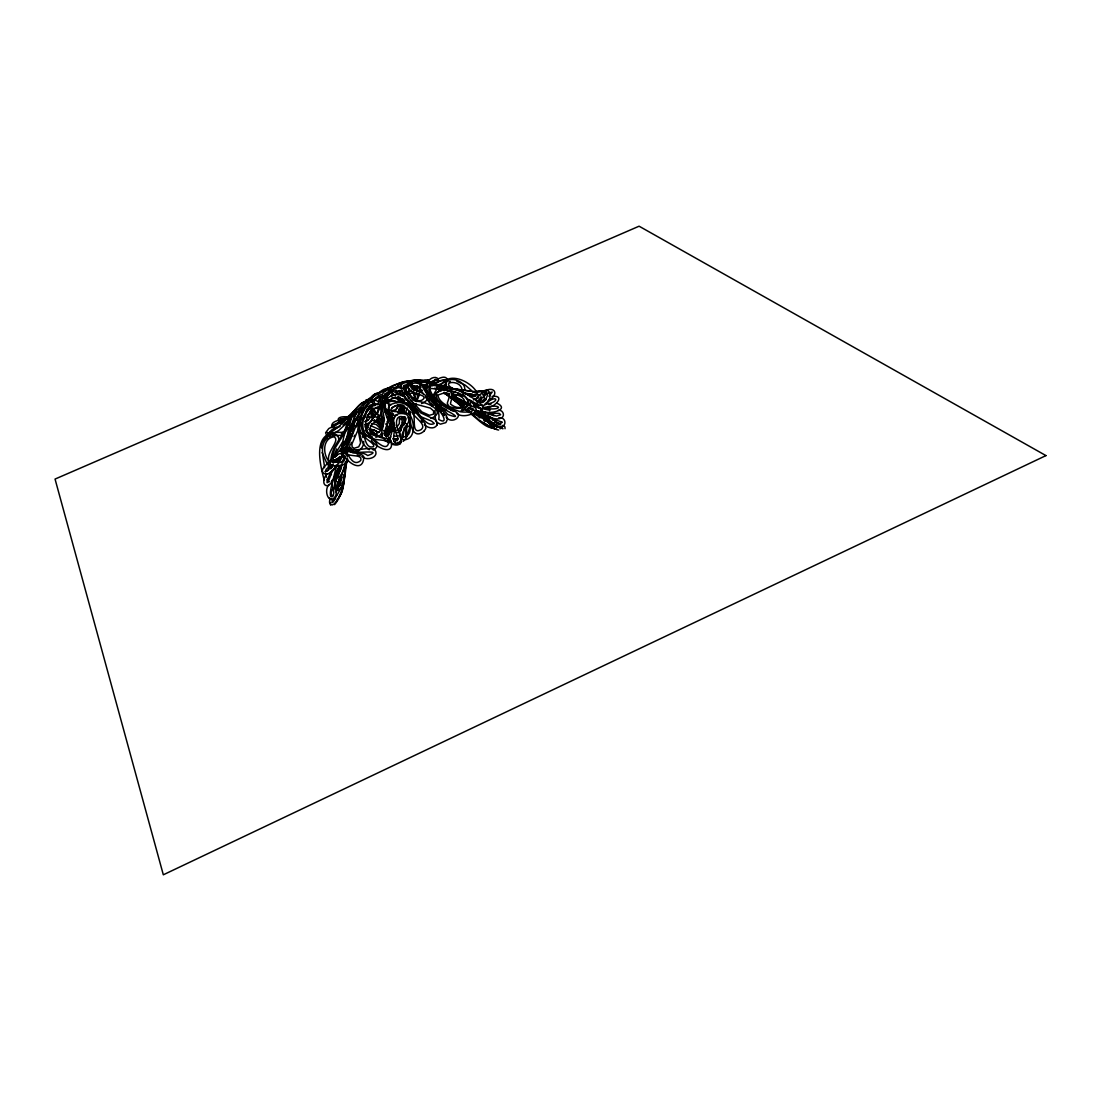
<?xml version="1.0" encoding="UTF-8"?>
<svg xmlns="http://www.w3.org/2000/svg" width="1101" height="1101" viewBox="0 0 1101 1101"><rect width="100%" height="100%" fill="white"/><g stroke="black" fill="none" stroke-linecap="round" stroke-linejoin="round"><path stroke-width="1.5" d="M398.686 412.806L398.686 409.338M401.548 412.903L402.058 406.008M401.328 424.656L401.218 430.642M332.282 457.713L334.525 449.002L345.342 431.578L352.279 415.366L353.008 416.453M401.232 410.604L401.466 406.682M335.199 457.383L336.218 452.236L342.879 441.542M332.034 480.229C331.552 485.995 337.099 495.987 330.644 496.358C329.006 490.083 334.663 474.985 339.204 466.507M369.262 449.772C353.146 439.23 359.821 410.04 369.303 401.081M331.814 458.663L332.158 455.057M341.214 479.417L341.255 477.449M397.64 442.932L398.823 444.639M401.493 398.686L401.37 402.168M405.319 426.197L405.829 437.634M404.163 427.752L402.938 437.565L402.374 433.753M363.715 441.473C364.101 446.373 360.192 451.382 355.128 451.451M399.938 410.439L400.007 408.664M501.492 426.555L500.143 428.853M432.019 385.735L431.138 384.194L461.512 391.089L477.063 400.723L482.266 405.264L483.256 408.677L481.701 410.879L479.004 411.43L475.893 410.315M414.293 385.79C414.967 393.085 438.019 395.865 421.545 403.613M321.63 448.038C318.822 438.583 338.186 426.83 338.888 440.083M344.503 475.618C343.966 485.858 341.282 496.647 334.566 504.63M428.372 382.584C428.317 378.221 436.629 375.207 438.308 379.487M431.234 382.721L431.991 381.359L435.019 380.409M341.338 479.513L341.503 476.802M399.814 401.645L399.993 398.548M343.787 480.545L342.026 491.294L339.397 495.835M396.319 443.056L395.823 442.974M406.599 423.899L406.641 436.326L405.732 435.253M393.484 431.358L393.153 425.468L387.607 409.82M346.732 460.92L342.466 485.94L332.474 502.62L331.979 501.973L336.823 494.858M419.481 393.718L418.765 396.553L416.935 398.328M436.932 388.474C439.629 390.841 430.463 387.043 430.106 389.217L430.023 389.713C433.299 399.195 443.139 407.824 454.149 411.031C465.31 415.49 451.534 425.151 446.111 417.004M401.851 389.905L405.361 398.301L414.967 409.255M440.717 385.845C448.093 371.023 469.439 380.685 476.416 391.529M492.519 419.963L493.578 419.908M416.839 401.287L415.559 398.232L411.829 398.025M346.939 460.383C344.654 475.095 344.709 492.739 333.92 504.203C329.708 507.093 327.878 500.473 331.263 498.175M360.674 423.059C357.357 417.94 374.877 390.277 374.822 405.829M380.987 418.614L382.859 420.802C384.978 438.226 361.637 437.138 372.689 423.61C386.85 414.265 384.29 392.176 367.404 411.334C361.211 419.013 360.302 433.381 370.542 438.088C376.102 440.62 385.653 439.313 388.625 442.285C387.043 455.401 369.165 434.276 365.229 430.353M382.914 420.816L380.051 405.292M360.729 422.564C354.095 435.707 374.904 441.487 373.679 446.428M494.198 427.56L493.688 425.991M333.727 457.383L336.534 448.947M339.053 473.609L339.48 469.852M398.59 401.466L398.328 396.305M446.978 393.47L449.786 396.952M424.367 424.559C427.408 428.165 434.909 429.762 437.138 424.683M437.303 423.376L435.033 419.564L420.816 412.958L404.521 396.401L394.998 392.589C392.424 392.011 402.415 389.905 401.714 390.497L402.608 395.851M437.083 425.041L437.345 422.99M341.764 473.994C342.383 478.095 337.814 487.991 337.594 487.454M362.05 417.995L361.802 419.729M480.38 400.943L480.215 396.924M346.223 446.827L344.737 448.451M410.164 426.225L406.393 437.496M447.694 380.258C445.547 372.895 434.978 380.808 432.376 382.405L416.756 379.983L417.995 381.662M346.829 442.464L347.076 439.327L347.448 440.359M340.443 485.032L340.787 476.705M424.917 384.689L427.56 385.309L427.725 386.41L422.371 385.57L422.523 384.483L433.546 400.97L446.304 415.338L447.474 419.206L445.891 422.619L440.4 424.174L436.946 422.344L435.404 418.669L434.964 410.343M403.324 405.54L402.87 412.283M346.375 460.782C343.87 470.361 346.595 483.353 338.31 490.427L335.186 489.518M401.094 388.24L400.64 385.102L402.677 383.313M496.345 419.894L495.12 422.151M379.969 400.709L380.478 397.846M404.37 419.109L404.81 416.618M347.008 441.955C349.746 435.212 348.563 410.522 358.417 412.159M482.362 392.548L483.133 391.433L478.852 392.052L453.474 388.997L419.646 380.698L410.769 380.767L409.352 381.524L409.118 383.162M391.048 404.81C376.57 399.842 400.957 388.144 405.663 399.044C415.201 404.59 424.725 429.018 434.276 423.445L431.578 421.119L420.568 416.605M389.08 401.012C396.993 390.91 407.673 404.865 414.802 413.494M340.374 485.376L340.76 483.353M441.79 389.41L441.405 387.8L459.131 393.277L464.14 395.947L467.664 399.869M341.241 480.036L341.668 477.806M387.91 400.337L389.355 410.756L394.805 425.536M341.64 477.118L338.076 488.665M361.266 425.757L361.541 424.298M347.132 441.432C344.778 437.235 361.954 404.576 350.627 416.715C347.517 433.202 332.02 442.905 330.906 459.97M347.558 458.759C350.214 468.971 317.487 466.576 330.617 460.452M353.848 420.94L350.668 426.5L346.966 442.354M378.304 402.608L379.859 395.92M356.559 426.885L358.128 422.137M381.166 403.255L381.483 401.824M385.969 398.301L387.428 394.791L391.488 391.543M382.226 404.163L382.597 402.581M413.178 385.515L413.081 388.13L414.361 390.291M345.659 462.448C345.026 470.733 335.846 484.192 337.305 487.619M363.399 420.018L363.853 418.063M409.269 414.733L410.136 411.058M340.237 484.44L340.76 482.238M434.62 384.538L433.945 383.203L439.409 385.997M404.59 405.952L404.342 413.467M340.209 451.314C343.801 444.584 342.301 429.252 350.806 426.995M378.235 407.755L377.505 414.623M345.397 462.117C344.434 466.356 340.801 482.555 334.649 475.893M364.059 417.196L364.472 415.641M330.63 502.441L330.506 504.96M364.858 417.472L366 413.398M502.345 427.862L502.964 428.771L495.312 426.046L483.05 416.522L474.71 413.123M387.332 416.618C390.098 422.798 380.877 434.248 386.19 436.079C391.323 436.959 389.905 425.564 390.938 426.927M347.104 441.694L352.815 423.197M474.903 413.219L473.994 414.1L478.302 415.16L484.977 419.068L493.592 428.578L498.629 430.078M415.683 396.154L414.293 398.741M505.042 428.716L504.932 426.83L502.538 425.399M341.585 449.346L347.324 436.147M410.453 384.744L403.338 386.313C407.673 392.052 417.458 411.471 418.421 393.759M341.654 464.815C336.259 481.096 334.718 477.311 342.328 463.824M365.986 423.472L366.124 425.399L368.491 427.738M341.64 466.48L340.388 470.471M356.875 420.389L357.33 418.82M415.476 405.65L416.027 403.778M371.877 402.223L371.367 399.278L368.849 399.58L365.532 402.526L362.903 406.93L357.88 428.495L360.577 443.015L358.706 446.841L354.15 448.3L352.141 446.978L351.935 444.047L357.88 430.188M331.924 471.503C324.726 494.638 325.139 476.086 335.612 467.072M405.801 412.448L407.246 407.907M408.471 413.453L409.035 411.526M438.143 380.134L437.441 381.441M350.517 445.052L351.48 442.368M408.829 388.818L408.677 389.107C407.576 395.383 418.972 405.567 424.133 398.122L423.968 397.585C424.656 394.598 411.334 394.089 408.196 388.281C408.65 381.565 420.169 381.496 422.729 387.112C428 397.929 441.019 407.631 438.749 419.44C448.864 425.605 442.74 412.035 435.872 408.251M346.127 440.331L348.246 434.042M335.034 482.912L335.86 480.242M387.882 440.703L388.02 441.969L384.813 439.698M404.246 396.291L404.7 394.832M414.499 399.415C415.848 395.878 413.439 390.635 408.815 394.337M400.819 405.443L398.011 412.242M419.756 389.052C419.88 387.456 419.261 388.914 419.921 388.543M386.396 436.189L386.327 434.193M347.173 436.588L348.577 428.606L349.733 429.693M355.086 414.843L355.623 412.944L356.366 413.99M401.438 387.098C400.613 380.134 389.3 387.332 386.437 389.272M329.171 484.399C323.364 489.794 328.387 505.868 335.764 496.179C337.979 485.747 331.497 475.453 340.512 465.778M415.077 381.235C421.559 377.409 431.798 383.134 438.501 385.708M357.908 415.627L357.164 417.499M437.083 388.625L433.23 395.245L435.473 401.617M457.521 401.328L457.796 403.269L462.062 406.971M460.204 402.319L458.539 403.544L443.909 392.699M484.261 394.598L484.33 399.071L482.334 402.113M390.428 423.156L390.415 426.445C386.327 416.426 382.295 405.801 382.295 394.86C383.162 390.827 391.901 386.079 393.346 391.584M423.183 382.515C427.229 378.593 434.606 385.171 439.299 385.873M384.634 398.039L386.3 394.419L390.841 390.373M343.457 446.373L346.719 438.859L348.453 437.675M430.023 386.836C431.771 381.4 417.953 380.34 419.976 386.162M354.027 436.725L354.605 435.239M343.966 451.493L340.25 459.213M427.422 385.281L425.523 388.887L425.894 392.066M379.253 404.714C363.757 405.127 375.51 388.515 383.437 395.823M366.289 412.614C366.743 407.755 375.675 402.773 372.221 404.273C364.183 412.421 356.352 426.927 365.945 436.877M357.853 417.279L359.215 414.265M406.228 389.3L406.764 387.992M409.586 388.777L408.237 391.75M365.601 408.237L366.908 405.622M426.871 382.845L428.771 381.703L438.294 385.942M429.528 383.96L428.606 381.675L429.885 382.584M424.477 387.992L426.569 384.992M400.186 442.478L400.172 444.061L401.342 441.694M401.714 440.868L401.163 442.107M403.076 395.906L403.874 394.103M412.214 385.047L412.503 383.382L411.058 381.235L425.22 382.377L450.337 388.254L471.902 391.364L477.242 393.497L478.522 395.314L478.068 397.929M345.962 442.863L355.733 414.609L360.977 407.755M397.048 407.687L395.493 410.824M346.485 441.46L354.701 421.587L361.266 409.008L362.229 410.329M345.329 457.823L343.388 461.856M387.8 400.819L388.364 399.567M332.86 487.936L331.208 492.876L331.828 496.358M339.617 472.398L334.718 483.394L334.649 488.583M337.842 464.76C333.589 470.402 335.296 481.811 327.947 485.734C321.382 486.27 323.804 476.926 326.928 474.091M348.989 432.225L349.719 430.684M345.205 456.075L341.571 462.778M345.645 443.194C349.664 438.762 348.879 426.775 355.279 426.018M416.15 385.873L415.903 387.676L418.779 391.185M405.774 438.528L403.31 441.322M436.959 393.759C433.67 401.645 448.368 407.893 457.823 410.756C461.498 413.508 479.775 411.691 469.866 408.265L473.733 409.999M416.77 401.204L417.829 396.594L416.453 392.823M335.846 462.159L337.195 459.502M338.434 463.631L343.168 454.947M342.796 461.842L344.902 457.823M405.691 429.032L407.37 426.225L406.902 423.665M399.443 405.347L395.534 409.737L391.543 410.659M491.707 426.431L491.528 427.849L478.839 419.88L472.054 413.618M494.17 427.807C486.188 429.142 477.435 418.6 470.733 413.852M345.769 442.602L343.003 447.515M391.887 418.408L392.988 414.871L391.419 411.251M335.323 461.636L336.383 459.764M366.151 411.182L368.381 407.604M337.883 463.204L342.26 455.731M388.736 420.321C386.011 423.472 386.712 429.018 391.103 430.174M392.906 393.126L391.282 395.576M336.039 492.092L337.401 489.807M335.667 459.888L334.03 462.585L339.672 457.507M335.516 466.824L336.672 464.911M367.28 415.848L372.496 408.925M338.282 461.347L340.594 457.589M493.509 419.798L493.014 418.793M333.218 463.934L327.41 470.939M335.846 465.393C331.387 479.775 313.551 474.159 327.878 463.411M335.53 498.326L333.314 501.602M488.734 413.673L489.697 412.159M373.198 450.034C384.332 444.088 367.968 437.482 365.133 433.89M330.795 468.943L333.108 465.42M342.989 451.038L341.021 454.066M358.843 420.816L360.344 418.848L359.036 418.174L348.962 443.565L349.21 447.708L352.939 451.093M342.205 454.245L343.718 451.988M340.319 451.025L352.939 426.871L353.806 428.564M369.675 405.801L370.28 404.934M417.499 385.653L418.132 387.813L420.417 388.364M429.294 387.937C425.798 393.374 442.519 408.402 447.887 414.526C465.393 420.788 448.148 410.604 440.661 407.948M328.58 433.175L331.704 429.954L340.085 426.472M360.027 412.93L361.678 410.921M369.84 400.035L376.514 393.208L381.937 392.025L385.9 389.768L385.832 391.061M391.791 416.164L393.456 413.948M393.305 418.944L395.851 415.559M384.098 400.021C383.96 413.425 396.002 423.747 390.538 436.313C386.589 447.969 404.562 445.258 400.847 435.212C394.846 428.014 393.704 411.031 405.966 418.27C407.342 421.972 392.424 435.913 403.819 439.863C415.861 439.533 414.802 422.371 409.985 415.077C404.879 409.875 389.878 413.37 390.855 409.503C395.782 401.741 409.544 406.943 410.439 414.692C409.311 422.88 412.779 440.937 424.257 430.973M424.105 431.165L425.812 428.413L425.289 423.83L409.572 405.154L403.351 402.003L388.873 401.149L390.305 401.714M384.841 394.942L385.763 393.773M442.354 387.167L445.244 386.052L452.112 389.121M469.962 396.69L472.439 394.585M332.351 496.799L333.589 495.299M422.316 390.236C409.93 392.961 406.971 382.364 419.426 387.566L423.761 394.543M382.24 433.147L379.377 435.913L375.826 437.303M438.198 392.273C446.043 383.96 422.206 382.501 427.738 392.424M368.766 399.98C370.858 398.328 375.083 390.869 377.918 394.915M396.195 405.402L391.777 407.783M336.108 456.199L337.567 454.603M339.906 456.516L333.204 462.406M431.977 383.506C436.657 382.9 446.098 377.918 445.176 380.244M358.678 410.274L359.848 409.049M437.689 382.68L440.056 380.657L445.575 380.451M363.22 408.705L364.376 407.535M331.951 470.911L328.965 473.471M334.415 425.798L338.172 423.169L343.333 422.44M401.259 439.395L401.989 438.707M456.956 413.701C465.64 420.376 488.252 408.223 468.076 405.498C457.755 413.026 438.336 404.15 438.005 395.053L443.125 393.263L448.96 394.791L449.621 396.085L447.267 403.241L449.635 407.879M488.913 396.346L492.243 391.997L484.523 394.337M467.54 409.379L466.673 409.957M373.886 394.709L372.097 396.36M348.315 421.573L338.86 430.367L331.621 434.771M374.973 399.732L379.57 395.782M410.508 386.864L411.292 386.134M379.652 406.352L376.914 408.306L372.344 408.567M377.065 396.842L373.803 399.415M337.25 499.359C343.608 493.165 344.062 483.05 344.062 474.682M383.024 391.006L387.291 388.075L394.144 387.827L398.892 385.777L398.837 386.864M389.892 393.291L388.336 394.887M427.009 382.13L429.514 381.896L435.005 384.263M337.291 458.566C318.561 469.714 344.173 443.359 347.393 457.094M397.062 426.83L399.374 423.555L399.415 417.761M398.7 429.184L402.154 424.243L402.168 416.976M352.87 413.412L347.021 417.926L340.305 418.917L341.021 419.866M416.495 388.46L418.71 386.933M352.21 414.43L347.875 417.719L350.503 416.962M391.02 436.959L387.8 438.9M329.667 481.646L328.112 481.591L326.997 479.252M342.507 432.542C346.567 431.606 346.98 416.522 349.746 419.798M422.412 381.786C424.229 379.666 428.729 378.661 429.762 382.075L429.101 381.882M375.785 394.97C378.923 393.47 385.171 385.777 388.598 390.167M368.161 420.045C364.032 422.701 375.221 415.958 366.316 417.623M464.98 408.306L468.186 404.494L467.498 399.457L468.063 400.792M449.483 394.86L448.465 395.355L444.267 392.754M332.75 458.388L341.145 448.616L344.159 449.428M331.126 464.787L326.02 469.439L325.676 472.095L325.001 471.517L328.58 470.099M347.847 421.545L342.948 424.958M477.765 398.342L473.402 399.856M345.342 419.44L361.734 403.104L366.096 401.218M488.073 400.736C499.386 394.984 495.326 385.309 484.096 391.185M348.356 420.788L344.93 423.073M446.772 381.386L437.744 385.089M327.947 437.813C318.698 444.143 323.832 458.057 324.547 467.705M387.139 392.617L384.634 394.089M446.153 383.272L443.758 385.46L443.62 386.946M387.924 391.805L389.988 390.483M486.188 398.466L481.798 400.805M345.673 419.192L332.915 425.082L333.686 425.44M402.044 383.685L408.388 381.717L412.049 382.474M484.399 400.681L485.94 399.773M485.692 403.338C498.753 393.043 499.785 403.393 484.688 404.177M349.705 417.251L349.444 417.568M389.451 387.772C395.906 384.772 403.847 379.9 411.003 381.441M371.009 401.122L372.386 400.324M398.328 435.927L393.979 436.271M403.255 388.047L407.177 386.781M329.584 464.223L330.451 463.879M484.385 394.158L482.403 394.874M427.794 382.474L428.014 382.46M360.536 407.976L363.77 408.017M364.734 424.821C367.927 423.39 373.927 421.408 372.372 416.839M409.2 384.689L403.957 386.85M367.156 420.596L364.665 421.683M342.893 451.121L341.282 450.804L342.053 451.561C345.136 461.512 363.206 474.848 363.839 456.709C359.821 451.327 352.554 453.956 348.177 450.97C346.939 450.956 343.498 445.396 344.709 448.644M343.746 435.143L332.667 435.762M342.934 432.349L336.741 432.349M329.405 437.014L331.002 436.326M408.554 391.061L411.526 390.277M341.489 419.88L344.296 419.385M399.429 383.12L397.709 384.139L398.149 386.19M373.28 446.772C366.069 448.602 365.477 439.45 363.165 433.588M394.323 388.254L397.406 387.277M461.525 409.82L463.37 409.173M428.84 382.432L415.93 379.928L400.035 382.928M375.042 393.924L376.005 393.58M387.139 421.518L389.011 420.871M448.823 381.923L450.323 381.428M334.897 427.601L336.603 427.05M410.577 381.386L412.049 380.905M367.569 399.787C366.069 400.695 375.069 394.144 375.138 395.823M396.897 430.147L394.764 430.601M409.641 426.596L408.072 426.431L407.164 424.559M409.187 384.001L403.503 385.556M492.037 396.346C508.222 394.764 491.473 411.237 483.325 407.26M482.678 391.185C495.299 385.845 489.862 408.87 480.435 405.044M394.681 390.759L396.47 390.305M478.55 400.489L480.793 399.594L481.371 397.021M398.424 439.106L392.727 438.831M488.83 404.562L491.032 404.081M459.984 411.416L469.866 408.265M406.696 384.249L409.077 383.795M329.763 435.308L327.892 435.528M334.195 427.78L333.149 427.917M430.959 418.408C448.713 411.224 424.257 400.613 415.875 401.425M337.154 432.363C311.982 432.624 320.116 464.539 324.176 480.105M328.139 432.927C332.901 432.638 342.81 422.853 348.411 417.609L347.572 417.513C349.678 416.495 334.924 415.504 338.929 421.298M389.272 442.85L384.139 440.166M473.595 392.383C486.009 388.887 492.642 391.557 479.073 399.759C482.802 408.099 488.307 395.121 487.426 393.759L486.188 393.497M475.783 395.176L469.191 395.41M336.768 487.66L337.842 487.578M479.995 405.292L473.43 405.017M472.852 391.901L483.339 390.814L485.362 392.424M367.046 399.608L365.518 400.379L366.082 402.402M475.329 394.736L468.021 394.846M501.519 427.147L496.166 426.83L492.918 423.073M482.128 408.086C503.143 402.237 504.258 411.912 483.036 407.962M378.276 395.823L378.992 395.796M397.406 404.645L402.828 405.003M350.861 415.82L347.558 416.728L347.076 418.986M478.715 395.025L480.518 395.053M340.993 421.972L342.301 422M371.477 423.541L376.225 424.504L380.685 428.798M397.475 415.063C388.653 417.678 383.877 405.581 393.676 403.516C402.374 400.158 412.366 406.462 413.811 415.517C415.105 421.27 412.132 434.716 421.188 429.569C427.023 424.656 415.215 418.229 411.788 412.187M391.584 391.13L388.859 390.883M352.637 433.106C347.999 435.514 341.379 446.923 342.37 449.745L344.819 452.208M478.577 404.384L470.774 402.168M469.521 400.048C498.23 420.912 466.631 401.397 462.599 392.878C460.204 389.685 433.216 381.909 440.964 391.213M465.874 393.401L472.439 394.172M327.878 432.665L327.272 432.61M422.426 385.033L427.298 385.639M477.297 407.563L480.518 407.907M419.288 383.588L420.912 383.85M419.55 383.341L420.678 383.492M410.04 421.091L408.87 420.499M448.589 395.355L449.827 396.195M464.883 393.318C485.665 396.58 471.379 399.457 460.603 390.112M418.586 382.997L421.353 383.396M419.481 380.423C416.426 378.84 396.277 383.176 400.158 384.084M489.587 410.191L484.536 409.214M443.565 390.002L445.272 390.249M498.189 410.26C502.964 409.434 505.703 416.247 500.983 418.215C492.505 421.339 485.183 413.398 477.628 410.962M474.49 394.516L476.568 394.819M495.822 426.348L497.239 426.569M497.074 429.445L490.633 427.257L484.179 423.045M497.115 403.241C511.635 410.412 485.472 415.572 480.724 410.356M419.054 383.272L420.293 383.465M488.541 413.907L494.101 415.82M456.557 394.667L457.961 394.901M453.598 388.763L461.071 390.236M439.285 389.052L434.675 388.226M352.348 452.552C356.724 453.048 384.387 449.566 367.693 455.58C363.523 451.493 348.962 452.58 348.577 447.887M455.497 411.389L450.983 410.329M451.493 391.378L453.433 391.75M373.349 420.72L379.129 423.045M447.199 390.594L451.066 391.35M451.85 388.447C445.575 389.506 432.679 379.487 429.266 386.121M421.256 380.712L423.582 381.166M498.781 417.719C507.189 416.646 506.887 429.101 498.354 426.128C487.688 420.114 480.256 411.843 467.856 407.948M494.693 421.766L500.707 424.642M473.843 406.035L478.536 406.985M474.971 403.09L470.388 400.296M444.047 387.029L447.185 387.8M357.137 454.727L360.261 455.663M395.933 432.28L397.64 432.665M452.8 391.708L455.759 392.465M449.745 393.759L445.396 392.727M373.652 449.263C366.523 446.414 352.403 453.337 350.283 447.116M392.094 397.2L397.585 399.113L399.622 401.755M482.197 411.678L489.257 413.109L499.276 413.384L500.666 414.733L496.386 416.109L488.321 413.013M449.304 388.35L452.332 389.093M451.382 394.172C473.485 395.273 464.305 415.256 450.502 404.067C450.35 401.108 455.924 391.488 447.185 390.786C441.253 388.02 430.945 393.195 436.189 400.172M389.864 399.635L394.97 400.984L396.855 402.622M382.047 437.565L378.015 435.817M456.819 381.276L465.062 385.047L471.338 390.332M367.032 409.792L367.885 410.012M425.922 384.717L427.477 385.13M472.425 409.503L468.613 408.141M471.572 412.311L464.553 408.939M368.794 407.301L370.638 408.21M391.364 443.964C393.608 444.804 399.759 446.703 398.934 442.341M329.97 462.723L328.662 461.677L340.87 462.379L343.801 460.466L344.448 457.768L343.994 456.64L342.039 456.351L333.245 461.058L333.245 459.42M383.396 421.311L377.863 416.825M415.834 398.438L414.444 397.378L413.962 394.337M391.901 431.496L386.121 428.482M499.648 424.532L496.565 423.403M396.291 390.841L397.819 393.814M425.963 384.841L426.968 385.171M398.067 396.787L400.324 397.544M372.372 437.152C357.866 430.587 376.556 416.123 379.171 409.6C382.281 401.411 366.509 413.425 366.798 418.655C360.11 438.597 379.143 434.124 391.116 440.524C394.75 457.507 375.303 446.703 371.312 440.4M438.625 385.391L425.371 381.483L426.073 382.391M428.867 381.786L435.294 384.277M381.194 434.276L382.749 434.854M468.035 404.645L471.063 405.787M370.197 428.743L378.868 432.404M398.411 429.913L400.351 430.766M490.262 417.238L492.381 418.091M451.465 409.049L453.282 409.778M350.779 451.974C342.094 446.855 352.637 436.065 352.815 430.629C353.696 426.073 355.362 414.265 361.692 416.77M440.758 386.712L441.707 387.098M380.093 429.872L370.253 425.468M469.04 403.75L457.121 397.778L453.048 393.442M413.013 403.461L430.353 408.099L433.601 410.976L433.56 414.127L429.418 415.297L421.848 411.884L409.503 398.768L402.883 388.24L397.915 387.676L393.195 389.713L391.928 393.071L395.424 395.92M430.463 387.098L429.665 386.575M487.949 420.403L481.591 416.605M440.703 386.203L442.726 387.057M440.565 386.561L441.501 386.974M469.287 404.535L451.864 395.19M368.615 416.109L371.711 417.651M369.922 413.522L375.18 416.66M464.223 405.705L451.204 398.025M467.306 403.847L471.118 405.54M475.66 410.893C482.912 415.917 497.101 420.403 502.373 422.151C499.496 426.293 491.005 417.94 487.385 414.843M465.668 409.696L468.861 411.595M384.277 418.614L381.951 417.183L380.382 414.334M458.099 393.387L459.654 394.433M470.733 407.81L473.526 409.132M466.576 403.943L452.951 396.222M351.893 436.051C350.6 432.198 341.888 449.456 347.806 452.415M444.598 408.856L446.552 409.792M463.755 405.994L458.264 403.365L461.085 405.416M467.966 402.581L470.086 403.654M445.74 388.24L444.419 387.566M436.946 385.033L438.459 385.79M468.104 405.361L452.318 396.209M436.822 387.951L438.184 388.639M451.85 396.649L453.942 397.709M467.911 403.145L470.65 404.562M361.816 456.461C366.509 461.415 379.611 457.465 375.042 450.061L373.349 449.098M483.559 411.471L485.816 412.696M436.891 388.281L438.239 389.025M463.879 403.764L453.268 397.846M465.145 404.989L453.13 398.053M381.235 437.84L376.872 435.129M451.823 397.172L454.052 398.424M427.794 379.955L429.583 381.524L428.895 380.602M483.738 412.6L485.61 413.701M448.602 395.19L444.625 392.823M467.471 403.448L469.411 404.604M444.088 392.259L447.144 394.075M440.799 406.572L444.377 408.719M483.779 420.541L485.224 421.408M331.649 499.978L329.35 497.913M327.63 432.597L328.346 433.326M326.736 435.39L325.579 432.789L328.786 428.564L343.952 420.816L360.261 407.411L364.734 402.223L364.899 403.296M467.732 410.164L469.343 411.21M365.105 426.83L366.275 427.587M366.454 424.312L367.665 425.096M393.773 441.487L394.901 442.258M395.369 439.12L397.489 440.675M376.047 434.606L369.096 429.555M377.574 432.225L373.982 429.665M345.659 452.938C349.788 457.631 362.78 453.488 360.729 460.535C353.297 467.017 349.21 456.048 345.122 450.419M487.908 422.137L477.944 414.747M384.07 438.735L382.419 437.496L381.373 433.725L384.428 419.976L380.368 396.236L381.139 396.649L376.79 397.929L373.886 400.847L373.858 399.814L381.662 402.746L384.194 407.618M445.286 393.663L449.745 396.966M461.87 406.42L451.327 398.177M485.114 415.517L489.491 419.178M435.968 380.382L435.445 379.322L432.266 381.992L429.514 381.896L430.367 382.542M452.69 388.419C439.258 381.139 462.365 379.116 462.048 390.786M389.589 427.546L385.625 423.94M469.301 412.737L464.911 408.76M375.661 430.766L377.326 432.032M375.661 434.317L369.248 429.349M377.244 435.074L379.501 436.808M370.473 429.858L372.73 431.606M415.531 400.186L416.274 401.493M461.966 395.053L463.108 395.947M367.294 401.48C358.912 400.558 352.857 415.283 347.187 417.926C343.072 420.389 329.832 419.619 331.855 427.711M402.622 398.755L404.962 400.654M410.907 400.255L412.132 401.246M460.686 395.245L461.787 396.154M485.032 408.044L486.064 408.911M477.82 416.192L480.022 418.036M439.574 403.888L441.46 405.485M371.12 415.476L372.179 416.398M487.592 416.109L490.427 418.614M493.358 425.592L474.958 412.944M475.426 414.017L476.664 415.146M444.543 415.517L442.836 413.701M343.374 448.657L344.585 449.841M371.835 409.228L375.248 413.274M370.129 411.581L374.588 417.265M388.942 437.579L390.043 438.68M413.178 391.185L413.948 391.97M416.137 410.563L417.747 412.201M374.326 419.646L381.73 428M406.888 402.581L408.003 403.75M441.418 412.146L429.431 398.067M370.569 410.067L382.487 424.752M372.84 408.21L379.914 417.251M413.811 410.123L414.692 411.127M382.9 422.867L378.001 416.384M411.967 385.845L417.472 391.722M470.031 404.975L467.567 402.03M432.349 406.572L425.261 396.842M431.069 402.773L433.34 405.498M382.542 426.927L376.528 419.825M387.937 436.436L383.588 430.491M421.119 420.761L422.344 422.233M386.809 398.163L385.556 395.658M369.785 406.462L370.528 407.398M409.008 398.122C404.962 393.773 404.232 386.534 409.889 383.244L409.889 384.538M388.557 435.156L385.212 430.477M420.431 386.85L420.967 387.58M477.476 402.911C473.058 397.778 480.765 393.91 484.454 391.791L484.261 392.933M407.879 417.32C410.398 422.591 412.875 435.239 404.397 436.863C396.608 432.858 416.701 420.004 405.677 414.086C386.905 409.944 394.874 430.532 397.984 438.143C391.227 448.451 394.007 432.734 395.121 427.326M389.341 433.629L386.079 429.101M430.064 401.438L428.248 398.837M488.156 406.971L489.862 410.315M383.932 433.175L386.754 437.193M446.703 386.905C442.396 374.67 465.778 378.909 464.787 389.85M387.607 428.908L389.919 432.211M369.633 408.953L368.147 406.241M430.752 397.516L429.197 395.121M428.592 396.8L427.05 394.364M415.105 393.374L415.6 394.378M329.323 461.897C322.359 454.135 322.717 438.253 333.933 436.822C341.186 440.4 324.616 453.309 329.323 461.622M327.355 464.402L322.098 452.539M330.658 464.402L332.172 467.306M328.084 465.778L329.529 468.544M433.656 398.493L434.565 400.282M404.232 392.135L405.14 394.337M399.883 390.511L401.204 395.851M362.422 436.092L362.931 437.606M388.956 440.992L389.41 442.354M329.942 464.292L331.126 468.008M386.052 401.094L386.465 402.622M361.486 433.326L361.252 432.528M400.324 386.341L400.613 387.566M326.474 477.27L325.662 473.554M410.095 424.986L409.228 420.651M385.735 408.044L386.809 413.37M419.082 391.653L419.398 393.208M386.217 403.062C380.547 394.571 390.993 392.534 390.346 391.433L385.061 399.553L385.433 406.93M331.016 472.618L331.415 474.669M384.593 409.668L385.075 412.146M383.533 396.388L383.836 398.356M399.236 393.635L398.837 390.717M403.558 417.348L404.177 424.848M401.025 419.715L400.819 418.16M340.154 471.338L339.645 466.948M404.865 417.128L405.333 423.527M340.402 467.127L340.594 469.329M371.133 399.814L371.188 401.067M334.69 478.949L334.787 481.784M337.814 486.848L337.69 481.66M402.457 422.233L402.498 423.789M338.998 486.188L338.902 478.729M335.998 477.38L336.025 481.33M481.454 397.571L481.385 398.59L481.454 397.571M368.711 424.174L368.711 424.174M1045.95 455.594L163.32 874.8L55.05 479.073L639.089 226.2L1045.95 455.594M342.122 432.707L341.241 432.858L342.122 432.707M389.259 401.686L388.956 400.53L389.259 401.686"/></g></svg>
